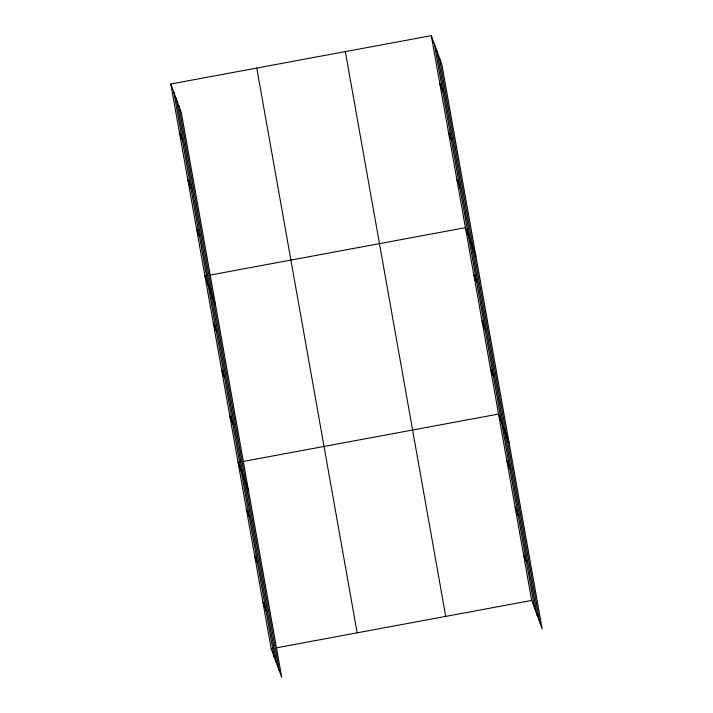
<?xml version="1.0" encoding="UTF-8"?>
<svg xmlns="http://www.w3.org/2000/svg" width="713" height="713" viewBox="0 0 713 713"><rect width="100%" height="100%" fill="white"/><g stroke="black" fill="none" stroke-linecap="round" stroke-linejoin="round"><path stroke-width="1.07" d="M170.808 84L181.316 112.565L281.706 677.35L271.198 648.785L170.808 84L431.294 35.65L441.802 64.215L542.192 629L531.684 600.435L431.294 35.65M207.091 275.628L204.943 276.029L215.451 304.594M210.308 275.031L465.429 227.679L475.936 256.243M240.219 462.006L238.071 462.407L248.579 490.972M242.367 461.605L498.556 414.057L509.064 442.621M271.198 648.785L273.346 648.384M276.573 647.787L531.684 600.435M439.823 83.653L442.844 91.87M448.361 131.664L451.374 139.873M456.89 179.667L459.912 187.876M473.708 274.273L476.73 282.482M481.988 320.868L485.009 329.076M490.277 367.462L493.289 375.671M506.836 460.651L509.857 468.86M515.125 507.246L518.146 515.454M523.404 553.841L526.426 562.049M179.337 132.012L182.359 140.22M187.876 180.015L190.888 188.223M196.405 228.026L199.426 236.235M213.223 322.624L216.244 330.832M221.502 369.218L224.524 377.427M229.791 415.813L232.803 424.021M246.35 509.002L249.372 517.21M254.639 555.596L257.651 563.805M262.919 602.191L265.94 610.399M439.324 57.495L539.723 622.28M436.784 50.578L537.174 615.364M434.315 43.858L534.705 608.644M345.333 51.603L445.723 616.389M256.76 68.047L357.16 632.832M178.838 105.854L279.238 670.63M176.298 98.929L276.689 663.714M173.82 92.209L274.22 656.994"/></g></svg>
